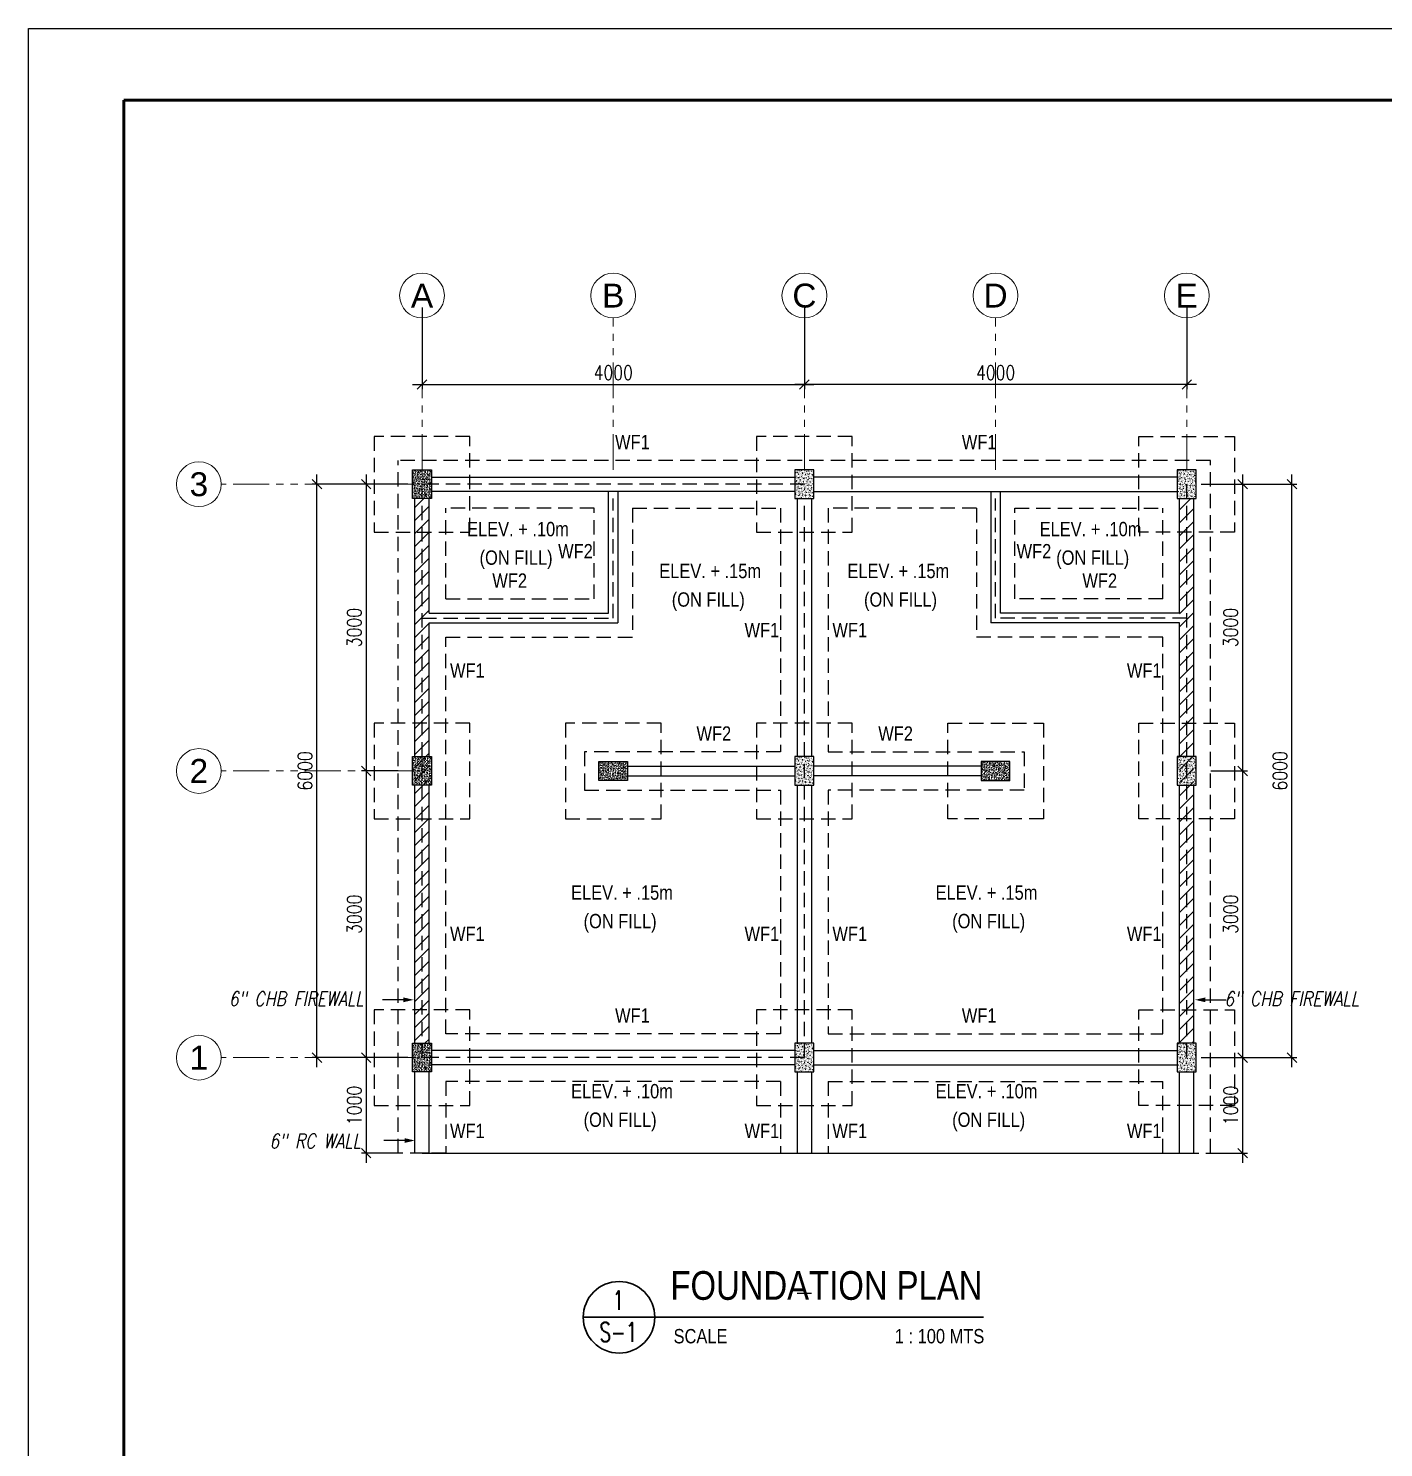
# Model space of a CAD drawing. Header units: millimetres. Extents: x 568137 to 731329, y -326076 to -191870.
# Drawn here: x 689279 to 703457, y -247826 to -232976 of the extents above; entities that cross this region are included whole.
import ezdxf
from ezdxf.enums import TextEntityAlignment as Align

# ---------------------------------------------------------------- set-up
doc = ezdxf.new("R2010")
doc.units = ezdxf.units.MM
doc.header["$LTSCALE"] = 300
doc.header["$MEASUREMENT"] = 0
doc.header["$PDMODE"] = 3
doc.header["$PDSIZE"] = 300
for name, pattern in [('DASHED', [0.75, 0.5, -0.25]), ('HIDDEN', [0.375, 0.25, -0.125]), ('PHANTOM', [2.5, 1.25, -0.25, 0.25, -0.25, 0.25, -0.25])]:
    doc.linetypes.add(name, pattern=pattern)
doc.layers.get('0').update_dxf_attribs({"color": 9})
doc.layers.get('DEFPOINTS').update_dxf_attribs({"color": 8})
for name, color, linetype in [('2TX-AR', 2, 'Continuous'), ('COLUMN', 6, 'Continuous'), ('wall', 140, 'Continuous')]:
    doc.layers.add(name, color=color, linetype=linetype)
for name, color, linetype, lineweight in [('BORDER', 5, 'Continuous', 50), ('dimensions', 8, 'Continuous', 15), ('FLR. PLAN BLK', 8, 'Continuous', 9), ('FOOTINGS', 7, 'HIDDEN', 5), ('grid', 204, 'PHANTOM', 5), ('TB-TXT', 4, 'Continuous', 35), ('text', 142, 'Continuous', 25), ('TITLE', 3, 'Continuous', 30), ('Wall Footing', 135, 'Continuous', 5)]:
    doc.layers.add(name, color=color, linetype=linetype, lineweight=lineweight)
doc.styles.add('ARIAL', font='arial.ttf', dxfattribs={"width": 0.8})
doc.styles.add('AVANTGARDE', font='ARIALN.TTF')
doc.styles.add('DIM', font='romans.shx', dxfattribs={"width": 0.8})
doc.styles.add('mar4', font='ARIALN.TTF')
doc.styles.add('PSM', font='simplex')
doc.styles.get("Standard").update_dxf_attribs({"font": 'romans.shx'})
doc.dimstyles.new('DIM-100', dxfattribs={"dimscale": 100, "dimtxt": 2, "dimasz": 1, "dimexe": 0.5, "dimexo": 1.5, "dimgap": 1, "dimtad": 1, "dimdec": 0, "dimdsep": 46, "dimtxsty": 'PSM', "dimblk1": 'DIMCIR', "dimblk2": 'DIMCIR', "dimsah": 1, "dimcen": 0, "dimdle": 2, "dimclrd": 251, "dimclre": 251, "dimclrt": 2, "dimadec": 0, "dimazin": 0, "dimtfac": 1, "dimtdec": 0, "dimtix": 1, "dimtmove": 2, "dimatfit": 3, "dimldrblk": 'DIMCIR', "dimfxl": 0.5, "dimtvp": 1, "dimtolj": 1, "dimtzin": 0, "dimarcsym": 0})
pattern_1 = [(50, (125511.552, -42248.292), (35.8630091, -3.1376067), [3.75, -41.25]), (355, (125511.552, -42248.292), (-6.9375667, 37.6096067), [3, -33]), (100.4514445, (125514.54, -42248.554), (28.9254423, 34.4719995), [3.1870096, -35.0571056]), (46.1842, (125511.552, -42238.292), (53.3620665, -8.275964), [5.625, -61.875]), (96.635635, (125516, -42238.98), (46.7330973, 48.70593), [4.780517, -52.585688]), (351.184164, (125511.55, -42238.29), (46.7330973, 48.70593), [4.5, -49.5]), (21, (125516.552, -42240.792), (29.8453526, -20.1309445), [3.75, -41.25]), (326, (125516.552, -42240.792), (12.1657666, 36.2575023), [3, -33]), (71.451445, (125519.04, -42242.47), (42.0111188, 16.1265576), [3.1870095, -35.0571056]), (37.5, (125511.552, -42248.292), (0.60799277, 16.6446927), [0, -32.6, 0, -33.5, 0, -33.125]), (7.5, (125511.552, -42248.292), (13.15347687, 19.7205856), [0, -19.1, 0, -31.85, 0, -12.625]), (327.5, (125500.402, -42248.292), (26.6911218, -1.1277436), [0, -12.5, 0, -39, 0, -51.75]), (317.5, (125495.402, -42248.292), (29.1593085, 5.0052491), [0, -16.25, 0, -25.9, 0, -36.75])]
pattern_2 = [(50, (125511.552, -48248.292), (35.8630091, -3.1376067), [3.75, -41.25]), (355, (125511.552, -48248.292), (-6.9375667, 37.6096067), [3, -33]), (100.4514445, (125514.54, -48248.554), (28.9254423, 34.4719995), [3.1870096, -35.0571056]), (46.1842, (125511.552, -48238.292), (53.3620665, -8.275964), [5.625, -61.875]), (96.635635, (125516, -48238.98), (46.7330973, 48.70593), [4.780517, -52.585688]), (351.184164, (125511.55, -48238.29), (46.7330973, 48.70593), [4.5, -49.5]), (21, (125516.552, -48240.792), (29.8453526, -20.1309445), [3.75, -41.25]), (326, (125516.552, -48240.792), (12.1657666, 36.2575023), [3, -33]), (71.451445, (125519.04, -48242.47), (42.0111188, 16.1265576), [3.1870095, -35.0571056]), (37.5, (125511.552, -48248.292), (0.60799277, 16.6446927), [0, -32.6, 0, -33.5, 0, -33.125]), (7.5, (125511.552, -48248.292), (13.15347687, 19.7205856), [0, -19.1, 0, -31.85, 0, -12.625]), (327.5, (125500.402, -48248.292), (26.6911218, -1.1277436), [0, -12.5, 0, -39, 0, -51.75]), (317.5, (125495.402, -48248.292), (29.1593085, 5.0052491), [0, -16.25, 0, -25.9, 0, -36.75])]
pattern_3 = [(50, (125511.552, -45248.292), (35.8630091, -3.1376067), [3.75, -41.25]), (355, (125511.552, -45248.292), (-6.9375667, 37.6096067), [3, -33]), (100.4514445, (125514.54, -45248.554), (28.9254423, 34.4719995), [3.1870096, -35.0571056]), (46.1842, (125511.552, -45238.292), (53.3620665, -8.275964), [5.625, -61.875]), (96.635635, (125516, -45238.98), (46.7330973, 48.70593), [4.780517, -52.585688]), (351.184164, (125511.55, -45238.29), (46.7330973, 48.70593), [4.5, -49.5]), (21, (125516.552, -45240.792), (29.8453526, -20.1309445), [3.75, -41.25]), (326, (125516.552, -45240.792), (12.1657666, 36.2575023), [3, -33]), (71.451445, (125519.04, -45242.47), (42.0111188, 16.1265576), [3.1870095, -35.0571056]), (37.5, (125511.552, -45248.292), (0.60799277, 16.6446927), [0, -32.6, 0, -33.5, 0, -33.125]), (7.5, (125511.552, -45248.292), (13.15347687, 19.7205856), [0, -19.1, 0, -31.85, 0, -12.625]), (327.5, (125500.402, -45248.292), (26.6911218, -1.1277436), [0, -12.5, 0, -39, 0, -51.75]), (317.5, (125495.402, -45248.292), (29.1593085, 5.0052491), [0, -16.25, 0, -25.9, 0, -36.75])]
pattern_4 = [(140, (499900.607, -808631.322), (3.1376067, 35.8630091), [3.75, -41.25]), (85, (499900.607, -808631.32), (-37.6096067, -6.9375667), [3, -33]), (190.4514445, (499900.868, -808628.333), (-34.4719995, 28.9254423), [3.1870096, -35.0571056]), (136.1842, (499890.607, -808631.32), (8.275964, 53.3620665), [5.625, -61.875]), (186.635635, (499891.296, -808626.875), (-48.70593, 46.7330973), [4.780517, -52.585688]), (81.184164, (499890.607, -808631.32), (-48.70593, 46.733097), [4.5, -49.5]), (111, (499893.107, -808626.322), (20.1309445, 29.8453526), [3.75, -41.25]), (56, (499893.107, -808626.32), (-36.2575023, 12.1657666), [3, -33]), (161.451445, (499894.784, -808623.835), (-16.1265576, 42.0111188), [3.1870095, -35.0571056]), (127.5, (499900.607, -808631.322), (-16.6446927, 0.60799277), [0, -32.6, 0, -33.5, 0, -33.125]), (97.5, (499900.607, -808631.322), (-19.7205856, 13.15347687), [0, -19.1, 0, -31.85, 0, -12.625]), (57.5, (499900.607, -808642.472), (1.1277436, 26.6911218), [0, -12.5, 0, -39, 0, -51.75]), (47.5, (499900.607, -808647.472), (-5.0052491, 29.1593085), [0, -16.25, 0, -25.9, 0, -36.75])]
pattern_5 = [(45, (87511.3, -42187.54), (-67.990969, 67.990969), [])]

# ---------------------------------------------------------------- blocks, each defined once
blk = doc.blocks.new('_Oblique')
at = {"color": 0, "linetype": 'ByBlock', "lineweight": -2}
blk.add_line((-0.5, -0.5), (0.5, 0.5), dxfattribs=at)
blk = doc.blocks.new('*D681')
at = {"layer": 'DEFPOINTS', "color": 0, "ltscale": 0.5, "transparency": 16777216}
for p in [(692298, -237745), (693398, -237745), (693398, -243745)]:
    blk.add_point(p, dxfattribs=at)
at = {"layer": 'FLR. PLAN BLK', "color": 8, "lineweight": -2, "ltscale": 0.5, "transparency": 16777216}
for p, q in [((693248, -237745), (692248, -237745)), ((692298, -243845), (692298, -237645)), ((693248, -243745), (692248, -243745))]:
    blk.add_line(p, q, dxfattribs=at)
at = {"layer": 'FLR. PLAN BLK', "color": 8, "lineweight": -2, "ltscale": 0.5, "transparency": 16777216, "xscale": 100, "yscale": 100, "zscale": 100}
for p, rotation in [((692298, -237745), 90), ((692298, -243745), 270)]:
    blk.add_blockref('_Oblique', p, dxfattribs=dict(at, rotation=rotation))
at = {"layer": 'FLR. PLAN BLK', "color": 8, "ltscale": 0.5, "transparency": 16777216, "insert": (692173, -240745), "char_height": 150, "attachment_point": 5, "rotation": 90, "style": 'DIM'}
blk.add_mtext('\\A1;6000', dxfattribs=at)
blk = doc.blocks.new('DIMCIR')
for p, q in [((0, 1.5), (0, -1.5)), ((-1.5, 0), (1.5, 0))]:
    blk.add_line(p, q)
at = {"color": 2}
blk.add_circle((0, 0), 0.75, dxfattribs=at)
blk = doc.blocks.new('*D682')
at = {"layer": 'DEFPOINTS', "color": 0, "ltscale": 0.5, "transparency": 16777216}
for p in [(693398, -237745), (692813, -240745), (693298, -240745)]:
    blk.add_point(p, dxfattribs=at)
at = {"layer": 'FLR. PLAN BLK', "color": 8, "lineweight": -2, "ltscale": 0.5, "transparency": 16777216}
for p, q in [((693248, -237745), (692763, -237745)), ((692813, -237645), (692813, -240845)), ((693148, -240745), (692763, -240745))]:
    blk.add_line(p, q, dxfattribs=at)
at = {"layer": 'FLR. PLAN BLK', "color": 8, "lineweight": -2, "ltscale": 0.5, "transparency": 16777216, "xscale": 100, "yscale": 100, "zscale": 100}
for p, rotation in [((692813, -237745), 90), ((692813, -240745), 270)]:
    blk.add_blockref('_Oblique', p, dxfattribs=dict(at, rotation=rotation))
at = {"layer": 'FLR. PLAN BLK', "color": 8, "ltscale": 0.5, "transparency": 16777216, "insert": (692688, -239245), "char_height": 150, "attachment_point": 5, "rotation": 90, "style": 'DIM'}
blk.add_mtext('\\A1;3000', dxfattribs=at)
blk = doc.blocks.new('*D683')
at = {"layer": 'DEFPOINTS', "color": 0, "ltscale": 0.5, "transparency": 16777216}
for p in [(693298, -240745), (692813, -243745), (693398, -243745)]:
    blk.add_point(p, dxfattribs=at)
at = {"layer": 'FLR. PLAN BLK', "color": 8, "lineweight": -2, "ltscale": 0.5, "transparency": 16777216}
for p, q in [((692813, -240645), (692813, -243845)), ((693148, -240745), (692763, -240745)), ((693248, -243745), (692763, -243745))]:
    blk.add_line(p, q, dxfattribs=at)
at = {"layer": 'FLR. PLAN BLK', "color": 8, "lineweight": -2, "ltscale": 0.5, "transparency": 16777216, "xscale": 100, "yscale": 100, "zscale": 100}
for p, rotation in [((692813, -240745), 90), ((692813, -243745), 270)]:
    blk.add_blockref('_Oblique', p, dxfattribs=dict(at, rotation=rotation))
at = {"layer": 'FLR. PLAN BLK', "color": 8, "ltscale": 0.5, "transparency": 16777216, "insert": (692688, -242245), "char_height": 150, "attachment_point": 5, "rotation": 90, "style": 'DIM'}
blk.add_mtext('\\A1;3000', dxfattribs=at)
blk = doc.blocks.new('*D679')
at = {"layer": 'DEFPOINTS', "color": 0, "ltscale": 0.5, "transparency": 16777216}
for p in [(693398, -235745), (697398, -235745), (697398, -236702)]:
    blk.add_point(p, dxfattribs=at)
at = {"layer": 'FLR. PLAN BLK', "color": 8, "lineweight": -2, "ltscale": 0.5, "transparency": 16777216}
for p, q in [((693398, -235895), (693398, -236752)), ((697398, -235895), (697398, -236752)), ((693298, -236702), (697498, -236702))]:
    blk.add_line(p, q, dxfattribs=at)
at = {"layer": 'FLR. PLAN BLK', "color": 8, "lineweight": -2, "ltscale": 0.5, "transparency": 16777216, "xscale": 100, "yscale": 100, "zscale": 100, "rotation": 180}
blk.add_blockref('_Oblique', (693398, -236702), dxfattribs=at)
at = {"layer": 'FLR. PLAN BLK', "color": 8, "lineweight": -2, "ltscale": 0.5, "transparency": 16777216, "xscale": 100, "yscale": 100, "zscale": 100}
blk.add_blockref('_Oblique', (697398, -236702), dxfattribs=at)
at = {"layer": 'FLR. PLAN BLK', "color": 8, "ltscale": 0.5, "transparency": 16777216, "insert": (695398, -236577), "char_height": 150, "attachment_point": 5, "style": 'DIM'}
blk.add_mtext('\\A1;4000', dxfattribs=at)
blk = doc.blocks.new('*D680')
at = {"layer": 'DEFPOINTS', "color": 0, "ltscale": 0.5, "transparency": 16777216}
for p in [(697398, -235745), (701398, -235745), (697398, -236702)]:
    blk.add_point(p, dxfattribs=at)
at = {"layer": 'FLR. PLAN BLK', "color": 8, "lineweight": -2, "ltscale": 0.5, "transparency": 16777216}
for p, q in [((697398, -235895), (697398, -236752)), ((701398, -235895), (701398, -236752)), ((701498, -236702), (697298, -236702))]:
    blk.add_line(p, q, dxfattribs=at)
at = {"layer": 'FLR. PLAN BLK', "color": 8, "lineweight": -2, "ltscale": 0.5, "transparency": 16777216, "xscale": 100, "yscale": 100, "zscale": 100, "rotation": 180}
blk.add_blockref('_Oblique', (697398, -236702), dxfattribs=at)
at = {"layer": 'FLR. PLAN BLK', "color": 8, "lineweight": -2, "ltscale": 0.5, "transparency": 16777216, "xscale": 100, "yscale": 100, "zscale": 100}
blk.add_blockref('_Oblique', (701398, -236702), dxfattribs=at)
at = {"layer": 'FLR. PLAN BLK', "color": 8, "ltscale": 0.5, "transparency": 16777216, "insert": (699398, -236577), "char_height": 150, "attachment_point": 5, "style": 'DIM'}
blk.add_mtext('\\A1;4000', dxfattribs=at)
blk = doc.blocks.new('*D678')
at = {"layer": 'DEFPOINTS', "color": 0, "ltscale": 0.5, "transparency": 16777216}
for p in [(693298, -243745), (692813, -244745), (693323, -244745)]:
    blk.add_point(p, dxfattribs=at)
at = {"layer": 'FLR. PLAN BLK', "color": 8, "lineweight": -2, "ltscale": 0.5, "transparency": 16777216}
for p, q in [((692813, -243645), (692813, -244845)), ((693148, -243745), (692763, -243745)), ((693173, -244745), (692763, -244745))]:
    blk.add_line(p, q, dxfattribs=at)
at = {"layer": 'FLR. PLAN BLK', "color": 8, "lineweight": -2, "ltscale": 0.5, "transparency": 16777216, "xscale": 100, "yscale": 100, "zscale": 100}
for p, rotation in [((692813, -243745), 90), ((692813, -244745), 270)]:
    blk.add_blockref('_Oblique', p, dxfattribs=dict(at, rotation=rotation))
at = {"layer": 'FLR. PLAN BLK', "color": 8, "ltscale": 0.5, "transparency": 16777216, "insert": (692688, -244245), "char_height": 150, "attachment_point": 5, "rotation": 90, "style": 'DIM'}
blk.add_mtext('\\A1;1000', dxfattribs=at)
blk = doc.blocks.new('*D685')
at = {"layer": 'DEFPOINTS', "color": 0, "ltscale": 0.5, "transparency": 16777216}
for p in [(701398, -237745), (702498, -237745), (701398, -243745)]:
    blk.add_point(p, dxfattribs=at)
at = {"layer": 'FLR. PLAN BLK', "color": 8, "lineweight": -2, "ltscale": 0.5, "transparency": 16777216}
for p, q in [((701548, -237745), (702548, -237745)), ((702498, -243845), (702498, -237645)), ((701548, -243745), (702548, -243745))]:
    blk.add_line(p, q, dxfattribs=at)
at = {"layer": 'FLR. PLAN BLK', "color": 8, "lineweight": -2, "ltscale": 0.5, "transparency": 16777216, "xscale": 100, "yscale": 100, "zscale": 100}
for p, rotation in [((702498, -237745), 90), ((702498, -243745), 270)]:
    blk.add_blockref('_Oblique', p, dxfattribs=dict(at, rotation=rotation))
at = {"layer": 'FLR. PLAN BLK', "color": 8, "ltscale": 0.5, "transparency": 16777216, "insert": (702373, -240745), "char_height": 150, "attachment_point": 5, "rotation": 90, "style": 'DIM'}
blk.add_mtext('\\A1;6000', dxfattribs=at)
blk = doc.blocks.new('*D686')
at = {"layer": 'DEFPOINTS', "color": 0, "ltscale": 0.5, "transparency": 16777216}
for p in [(701398, -237745), (701498, -240745), (701982, -240745)]:
    blk.add_point(p, dxfattribs=at)
at = {"layer": 'FLR. PLAN BLK', "color": 8, "lineweight": -2, "ltscale": 0.5, "transparency": 16777216}
for p, q in [((701548, -237745), (702032, -237745)), ((701982, -237645), (701982, -240845)), ((701648, -240745), (702032, -240745))]:
    blk.add_line(p, q, dxfattribs=at)
at = {"layer": 'FLR. PLAN BLK', "color": 8, "lineweight": -2, "ltscale": 0.5, "transparency": 16777216, "xscale": 100, "yscale": 100, "zscale": 100}
for p, rotation in [((701982, -237745), 90), ((701982, -240745), 270)]:
    blk.add_blockref('_Oblique', p, dxfattribs=dict(at, rotation=rotation))
at = {"layer": 'FLR. PLAN BLK', "color": 8, "ltscale": 0.5, "transparency": 16777216, "insert": (701857, -239245), "char_height": 150, "attachment_point": 5, "rotation": 90, "style": 'DIM'}
blk.add_mtext('\\A1;3000', dxfattribs=at)
blk = doc.blocks.new('*D687')
at = {"layer": 'DEFPOINTS', "color": 0, "ltscale": 0.5, "transparency": 16777216}
for p in [(701498, -240745), (701398, -243745), (701982, -243745)]:
    blk.add_point(p, dxfattribs=at)
at = {"layer": 'FLR. PLAN BLK', "color": 8, "lineweight": -2, "ltscale": 0.5, "transparency": 16777216}
for p, q in [((701982, -240645), (701982, -243845)), ((701648, -240745), (702032, -240745)), ((701548, -243745), (702032, -243745))]:
    blk.add_line(p, q, dxfattribs=at)
at = {"layer": 'FLR. PLAN BLK', "color": 8, "lineweight": -2, "ltscale": 0.5, "transparency": 16777216, "xscale": 100, "yscale": 100, "zscale": 100}
for p, rotation in [((701982, -240745), 90), ((701982, -243745), 270)]:
    blk.add_blockref('_Oblique', p, dxfattribs=dict(at, rotation=rotation))
at = {"layer": 'FLR. PLAN BLK', "color": 8, "ltscale": 0.5, "transparency": 16777216, "insert": (701857, -242245), "char_height": 150, "attachment_point": 5, "rotation": 90, "style": 'DIM'}
blk.add_mtext('\\A1;3000', dxfattribs=at)
blk = doc.blocks.new('*D684')
at = {"layer": 'DEFPOINTS', "color": 0, "ltscale": 0.5, "transparency": 16777216}
for p in [(701498, -243745), (701473, -244745), (701982, -244745)]:
    blk.add_point(p, dxfattribs=at)
at = {"layer": 'FLR. PLAN BLK', "color": 8, "lineweight": -2, "ltscale": 0.5, "transparency": 16777216}
for p, q in [((701982, -243645), (701982, -244845)), ((701648, -243745), (702032, -243745)), ((701623, -244745), (702032, -244745))]:
    blk.add_line(p, q, dxfattribs=at)
at = {"layer": 'FLR. PLAN BLK', "color": 8, "lineweight": -2, "ltscale": 0.5, "transparency": 16777216, "xscale": 100, "yscale": 100, "zscale": 100}
for p, rotation in [((701982, -243745), 90), ((701982, -244745), 270)]:
    blk.add_blockref('_Oblique', p, dxfattribs=dict(at, rotation=rotation))
at = {"layer": 'FLR. PLAN BLK', "color": 8, "ltscale": 0.5, "transparency": 16777216, "insert": (701857, -244245), "char_height": 150, "attachment_point": 5, "rotation": 90, "style": 'DIM'}
blk.add_mtext('\\A1;1000', dxfattribs=at)

msp = doc.modelspace()

# ---------------------------------------------------------------- hatches: boundary and pattern name
at = {"layer": 'dimensions', "linetype": 'Continuous'}
h = msp.add_hatch(dxfattribs=at)
h.set_pattern_fill('AR-CONC', color=256, scale=5, style=0)
h.set_pattern_definition(pattern_1)
h.paths.add_polyline_path([(693297.6, -237895.3), (693497.6, -237895.3), (693497.6, -237595.3), (693297.6, -237595.3)])
h = msp.add_hatch(dxfattribs=at)
h.set_pattern_fill('AR-CONC', color=256, scale=5, angle=180, style=0)
h.set_pattern_definition([(230, (1269283.636, -433242.267), (-35.8630091, 3.1376067), [3.75, -41.25]), (175, (1269283.636, -433242.267), (6.9375667, -37.6096067), [3, -33]), (280.4514445, (1269280.647, -433242.006), (-28.9254423, -34.4719995), [3.1870096, -35.0571056]), (226.1842, (1269283.636, -433252.267), (-53.3620665, 8.275964), [5.625, -61.875]), (276.635635, (1269279.19, -433251.58), (-46.7330973, -48.70593), [4.780517, -52.585688]), (171.184164, (1269283.636, -433252.27), (-46.733097, -48.70593), [4.5, -49.5]), (201, (1269278.636, -433249.767), (-29.8453526, 20.1309445), [3.75, -41.25]), (146, (1269278.636, -433249.767), (-12.1657666, -36.2575023), [3, -33]), (251.451445, (1269276.15, -433248.09), (-42.0111188, -16.1265576), [3.1870095, -35.0571056]), (217.5, (1269283.636, -433242.267), (-0.60799277, -16.6446927), [0, -32.6, 0, -33.5, 0, -33.125]), (187.5, (1269283.636, -433242.267), (-13.15347687, -19.7205856), [0, -19.1, 0, -31.85, 0, -12.625]), (147.5, (1269294.786, -433242.267), (-26.6911218, 1.1277436), [0, -12.5, 0, -39, 0, -51.75]), (137.5, (1269299.786, -433242.267), (-29.1593085, -5.0052491), [0, -16.25, 0, -25.9, 0, -36.75])])
h.paths.add_polyline_path([(697297.6, -237595.3), (697497.6, -237595.3), (697497.6, -237895.3), (697297.6, -237895.3)])
h = msp.add_hatch(dxfattribs=at)
h.set_pattern_fill('AR-CONC', color=256, scale=5, style=0)
h.set_pattern_definition(pattern_1)
h.paths.add_polyline_path([(701497.6, -237895.3), (701297.6, -237895.3), (701297.6, -237595.3), (701497.6, -237595.3)])
at = {"layer": 'dimensions'}
h = msp.add_hatch(dxfattribs=at)
h.set_pattern_fill('ANSI31', color=256, scale=769.23, style=0)
h.set_pattern_definition(pattern_5)
h.paths.add_polyline_path([(693472.6, -237895.3), (693322.6, -237895.3), (693322.6, -243595.3), (693472.6, -243595.3)])
h = msp.add_hatch(dxfattribs=at)
h.set_pattern_fill('ANSI31', color=256, scale=769.23, style=0)
h.set_pattern_definition(pattern_5)
h.paths.add_polyline_path([(701322.6, -237895.3), (701472.6, -237895.3), (701472.6, -243595.3), (701322.6, -243595.3)])
at = {"layer": 'dimensions', "linetype": 'Continuous'}
h = msp.add_hatch(dxfattribs=at)
h.set_pattern_fill('AR-CONC', color=256, scale=5, style=0)
h.set_pattern_definition(pattern_3)
h.paths.add_polyline_path([(693297.6, -240895.3), (693497.6, -240895.3), (693497.6, -240595.3), (693297.6, -240595.3)])
h = msp.add_hatch(dxfattribs=at)
h.set_pattern_fill('AR-CONC', color=256, scale=5, angle=90, style=0)
h.set_pattern_definition(pattern_4)
h.paths.add_polyline_path([(695547.6, -240845.3), (695547.6, -240645.3), (695247.6, -240645.3), (695247.6, -240845.3)])
h = msp.add_hatch(dxfattribs=at)
h.set_pattern_fill('AR-CONC', color=256, scale=5, angle=180, style=0)
h.set_pattern_definition([(230, (1269283.636, -436242.267), (-35.8630091, 3.1376067), [3.75, -41.25]), (175, (1269283.636, -436242.267), (6.9375667, -37.6096067), [3, -33]), (280.4514445, (1269280.647, -436242.006), (-28.9254423, -34.4719995), [3.1870096, -35.0571056]), (226.1842, (1269283.636, -436252.267), (-53.3620665, 8.275964), [5.625, -61.875]), (276.635635, (1269279.19, -436251.58), (-46.7330973, -48.70593), [4.780517, -52.585688]), (171.184164, (1269283.636, -436252.27), (-46.733097, -48.70593), [4.5, -49.5]), (201, (1269278.636, -436249.767), (-29.8453526, 20.1309445), [3.75, -41.25]), (146, (1269278.636, -436249.767), (-12.1657666, -36.2575023), [3, -33]), (251.451445, (1269276.15, -436248.09), (-42.0111188, -16.1265576), [3.1870095, -35.0571056]), (217.5, (1269283.636, -436242.267), (-0.60799277, -16.6446927), [0, -32.6, 0, -33.5, 0, -33.125]), (187.5, (1269283.636, -436242.267), (-13.15347687, -19.7205856), [0, -19.1, 0, -31.85, 0, -12.625]), (147.5, (1269294.786, -436242.267), (-26.6911218, 1.1277436), [0, -12.5, 0, -39, 0, -51.75]), (137.5, (1269299.786, -436242.267), (-29.1593085, -5.0052491), [0, -16.25, 0, -25.9, 0, -36.75])])
h.paths.add_polyline_path([(697297.6, -240595.3), (697497.6, -240595.3), (697497.6, -240895.3), (697297.6, -240895.3)])
h = msp.add_hatch(dxfattribs=at)
h.set_pattern_fill('AR-CONC', color=256, scale=5, angle=90, style=0)
h.set_pattern_definition(pattern_4)
h.paths.add_polyline_path([(699247.6, -240845.3), (699247.6, -240645.3), (699547.6, -240645.3), (699547.6, -240845.3)])
h = msp.add_hatch(dxfattribs=at)
h.set_pattern_fill('AR-CONC', color=256, scale=5, style=0)
h.set_pattern_definition(pattern_3)
h.paths.add_polyline_path([(701497.6, -240895.3), (701297.6, -240895.3), (701297.6, -240595.3), (701497.6, -240595.3)])
h = msp.add_hatch(dxfattribs=at)
h.set_pattern_fill('AR-CONC', color=256, scale=5, style=0)
h.set_pattern_definition(pattern_2)
h.paths.add_polyline_path([(693297.6, -243895.3), (693497.6, -243895.3), (693497.6, -243595.3), (693297.6, -243595.3)])
h = msp.add_hatch(dxfattribs=at)
h.set_pattern_fill('AR-CONC', color=256, scale=5, angle=180, style=0)
h.set_pattern_definition([(230, (1269283.636, -439242.267), (-35.8630091, 3.1376067), [3.75, -41.25]), (175, (1269283.636, -439242.267), (6.9375667, -37.6096067), [3, -33]), (280.4514445, (1269280.647, -439242.006), (-28.9254423, -34.4719995), [3.1870096, -35.0571056]), (226.1842, (1269283.636, -439252.267), (-53.3620665, 8.275964), [5.625, -61.875]), (276.635635, (1269279.19, -439251.58), (-46.7330973, -48.70593), [4.780517, -52.585688]), (171.184164, (1269283.636, -439252.27), (-46.733097, -48.70593), [4.5, -49.5]), (201, (1269278.636, -439249.767), (-29.8453526, 20.1309445), [3.75, -41.25]), (146, (1269278.636, -439249.767), (-12.1657666, -36.2575023), [3, -33]), (251.451445, (1269276.15, -439248.09), (-42.0111188, -16.1265576), [3.1870095, -35.0571056]), (217.5, (1269283.636, -439242.267), (-0.60799277, -16.6446927), [0, -32.6, 0, -33.5, 0, -33.125]), (187.5, (1269283.636, -439242.267), (-13.15347687, -19.7205856), [0, -19.1, 0, -31.85, 0, -12.625]), (147.5, (1269294.786, -439242.267), (-26.6911218, 1.1277436), [0, -12.5, 0, -39, 0, -51.75]), (137.5, (1269299.786, -439242.267), (-29.1593085, -5.0052491), [0, -16.25, 0, -25.9, 0, -36.75])])
h.paths.add_polyline_path([(697297.6, -243595.3), (697497.6, -243595.3), (697497.6, -243895.3), (697297.6, -243895.3)])
h = msp.add_hatch(dxfattribs=at)
h.set_pattern_fill('AR-CONC', color=256, scale=5, style=0)
h.set_pattern_definition(pattern_2)
h.paths.add_polyline_path([(701497.6, -243895.3), (701297.6, -243895.3), (701297.6, -243595.3), (701497.6, -243595.3)])

# ---------------------------------------------------------------- linework, layer by layer
at = {"layer": 'BORDER'}
msp.add_lwpolyline([(690279.4, -233725.5), (730579.4, -233725.5), (730579.4, -261925.5), (690279.4, -261925.5)], close=True, dxfattribs=at)
at = {"layer": 'COLUMN', "linetype": 'Continuous'}
for points in [[(693497.6, -237895.3), (693297.6, -237895.3), (693297.6, -237595.3), (693497.6, -237595.3)], [(697497.6, -237595.3), (697297.6, -237595.3), (697297.6, -237895.3), (697497.6, -237895.3)], [(701297.6, -237895.3), (701497.6, -237895.3), (701497.6, -237595.3), (701297.6, -237595.3)], [(693497.6, -240895.3), (693297.6, -240895.3), (693297.6, -240595.3), (693497.6, -240595.3)], [(695547.6, -240645.3), (695547.6, -240845.3), (695247.6, -240845.3), (695247.6, -240645.3)], [(697497.6, -240595.3), (697297.6, -240595.3), (697297.6, -240895.3), (697497.6, -240895.3)], [(699247.6, -240645.3), (699247.6, -240845.3), (699547.6, -240845.3), (699547.6, -240645.3)], [(701297.6, -240895.3), (701497.6, -240895.3), (701497.6, -240595.3), (701297.6, -240595.3)], [(693497.6, -243895.3), (693297.6, -243895.3), (693297.6, -243595.3), (693497.6, -243595.3)], [(697497.6, -243595.3), (697297.6, -243595.3), (697297.6, -243895.3), (697497.6, -243895.3)], [(701297.6, -243895.3), (701497.6, -243895.3), (701497.6, -243595.3), (701297.6, -243595.3)]]:
    msp.add_lwpolyline(points, close=True, dxfattribs=at)
at = {"layer": 'DEFPOINTS', "linetype": 'DASHED'}
for p, q in [((693397.6, -243745.3), (693397.6, -237745.3)), ((697397.6, -237745.3), (693397.6, -237745.3)), ((701397.6, -243745.3), (701397.6, -237745.3)), ((695397.6, -239145.3), (695397.6, -237895.3)), ((697397.6, -243745.3), (697397.6, -237895.3)), ((699397.6, -239145.3), (699397.6, -237895.3)), ((693397.6, -239145.3), (695397.6, -239145.3)), ((701397.6, -239145.3), (699397.6, -239145.3)), ((697397.6, -243745.3), (693397.6, -243745.3))]:
    msp.add_line(p, q, dxfattribs=at)
at = {"layer": 'DEFPOINTS'}
msp.add_lwpolyline([(689279.4, -232975.5), (731329.4, -232975.5), (731329.4, -262675.5), (689279.4, -262675.5)], close=True, dxfattribs=at)
at = {"layer": 'FOOTINGS', "linetype": 'DASHED', "lineweight": -3}
for points in [[(692897.6, -238245.3), (693897.6, -238245.3), (693897.6, -237245.3), (692897.6, -237245.3)], [(696897.6, -238245.3), (697897.6, -238245.3), (697897.6, -237245.3), (696897.6, -237245.3)], [(701897.6, -238245.3), (700897.6, -238245.3), (700897.6, -237245.3), (701897.6, -237245.3)], [(692897.6, -241245.3), (693897.6, -241245.3), (693897.6, -240245.3), (692897.6, -240245.3)], [(694897.6, -241245.3), (695897.6, -241245.3), (695897.6, -240245.3), (694897.6, -240245.3)], [(696897.6, -241245.3), (697897.6, -241245.3), (697897.6, -240245.3), (696897.6, -240245.3)], [(699897.6, -241245.3), (698897.6, -241245.3), (698897.6, -240245.3), (699897.6, -240245.3)], [(701897.6, -241245.3), (700897.6, -241245.3), (700897.6, -240245.3), (701897.6, -240245.3)], [(692897.6, -244245.3), (693897.6, -244245.3), (693897.6, -243245.3), (692897.6, -243245.3)], [(696897.6, -244245.3), (697897.6, -244245.3), (697897.6, -243245.3), (696897.6, -243245.3)], [(701897.6, -244245.3), (700897.6, -244245.3), (700897.6, -243245.3), (701897.6, -243245.3)]]:
    msp.add_lwpolyline(points, close=True, dxfattribs=at)
at = {"layer": 'grid'}
for p, q in [((693397.6, -237595.3), (693397.6, -236005.7)), ((695397.6, -237595.3), (695397.6, -236005.7)), ((697397.6, -237595.3), (697397.6, -236005.7)), ((699397.6, -237595.3), (699397.6, -236005.7)), ((701397.6, -237595.3), (701397.6, -236005.7)), ((693297.6, -237745.3), (691297.5, -237745.3)), ((693297.6, -240745.3), (691297.5, -240745.3)), ((693297.6, -243745.3), (691297.5, -243745.3))]:
    msp.add_line(p, q, dxfattribs=at)
at = {"layer": 'grid', "color": 8, "linetype": 'Continuous'}
for centre in [(693397.6, -235771.4), (695397.6, -235771.4), (697397.6, -235771.4), (699397.6, -235771.4), (701397.6, -235771.4), (691063.1, -237745.3), (691063.1, -240745.3), (691063.1, -243745.3)]:
    msp.add_circle(centre, 234.4, dxfattribs=at)
at = {"layer": 'text', "color": 0}
for p, q in [((693203.3, -243140.1), (692985.3, -243140.1)), ((701591.9, -243140.1), (701809.9, -243140.1)), ((693215.5, -244612.2), (692997.5, -244612.2))]:
    msp.add_line(p, q, dxfattribs=at)
for points in [[(693203.3, -243115.3), (693310.3, -243140.1), (693203.3, -243164.8)], [(701591.9, -243115.3), (701484.8, -243140.1), (701591.9, -243164.8)], [(693215.5, -244587.5), (693322.6, -244612.2), (693215.5, -244637)]]:
    msp.add_solid(points, dxfattribs=at)
at = {"layer": 'TITLE'}
msp.add_line((695083.6, -246462), (699272, -246462), dxfattribs=at)
msp.add_circle((695458.3, -246462), 374.6, dxfattribs=at)
at = {"layer": 'wall', "linetype": 'Continuous'}
for p, q in [((693497.6, -237670.3), (697297.6, -237670.3)), ((701297.6, -237670.3), (697497.6, -237670.3)), ((693322.6, -240595.3), (693322.6, -237895.3)), ((693472.6, -239095.3), (693472.6, -237895.3)), ((697297.6, -237820.3), (693497.6, -237820.3)), ((695347.6, -239095.3), (695347.6, -237820.3)), ((695447.6, -237820.3), (695447.6, -238225.3)), ((695447.6, -237821.2), (695447.6, -239195.3)), ((697497.6, -237820.3), (701297.6, -237820.3)), ((699347.6, -237820.3), (699347.6, -238225.3)), ((699347.6, -237821.2), (699347.6, -239195.3)), ((699447.6, -239095.3), (699447.6, -237820.3)), ((701322.6, -239095.3), (701322.6, -237895.3)), ((701472.6, -240595.3), (701472.6, -237895.3)), ((693472.6, -239095.3), (695347.6, -239095.3)), ((693472.6, -240595.3), (693472.6, -239195.3)), ((693472.6, -239195.3), (695447.6, -239195.3)), ((701322.6, -239195.3), (699347.6, -239195.3)), ((701322.6, -239095.3), (699447.6, -239095.3)), ((701322.6, -240595.3), (701322.6, -239195.3)), ((695547.6, -240695.3), (697297.6, -240695.3)), ((699247.6, -240695.3), (697497.6, -240695.3)), ((695547.6, -240795.3), (697297.6, -240795.3)), ((699247.6, -240795.3), (697497.6, -240795.3)), ((693322.6, -243595.3), (693322.6, -240895.3)), ((693472.6, -243595.3), (693472.6, -240895.3)), ((701322.6, -243595.3), (701322.6, -240895.3)), ((701472.6, -243595.3), (701472.6, -240895.3)), ((697297.6, -243670.3), (693497.6, -243670.3)), ((697497.6, -243670.3), (701297.6, -243670.3)), ((697297.6, -243820.3), (693497.6, -243820.3)), ((697497.6, -243820.3), (701297.6, -243820.3)), ((693322.6, -244745.3), (693322.6, -243895.3)), ((693472.6, -244745.3), (693472.6, -243895.3)), ((697322.6, -243895.3), (697322.6, -244745.3)), ((697472.6, -243895.3), (697472.6, -244745.3)), ((701322.6, -244745.3), (701322.6, -243895.3)), ((701472.6, -244745.3), (701472.6, -243895.3)), ((693472.6, -244745.3), (693322.6, -244745.3)), ((693397.6, -244745.3), (701322.6, -244745.3)), ((701322.6, -244745.3), (701472.6, -244745.3)), ((697472.6, -246211.8), (697322.6, -246211.8))]:
    msp.add_line(p, q, dxfattribs=at)
for points in [[(697322.6, -237895.3), (697322.6, -240595.3)], [(697472.6, -237895.3), (697472.6, -240595.3)], [(697472.6, -237895.3), (697472.6, -240595.3)], [(697322.6, -240895.3), (697322.6, -243595.3)], [(697472.6, -240895.3), (697472.6, -243595.3)], [(697472.6, -240895.3), (697472.6, -243595.3)]]:
    msp.add_lwpolyline(points, dxfattribs=at)
at = {"layer": 'Wall Footing', "linetype": 'DASHED', "lineweight": -3}
for p, q in [((693147.6, -244745.3), (693147.6, -237495.3)), ((701647.6, -237495.3), (693147.6, -237495.3)), ((701647.6, -244745.3), (701647.6, -237495.3)), ((695197.6, -237995.3), (693647.6, -237995.3)), ((693647.6, -238945.3), (693647.6, -237995.3)), ((695197.6, -238945.3), (695197.6, -237995.3)), ((695597.6, -237995.3), (695597.6, -239345.3)), ((699197.6, -237995.3), (699197.6, -239345.3)), ((699597.6, -238945.3), (699597.6, -237995.3)), ((699597.6, -237995.3), (701147.6, -237995.3)), ((701147.6, -238945.3), (701147.6, -237995.3)), ((693647.6, -238945.3), (695197.6, -238945.3)), ((701147.6, -238945.3), (699597.6, -238945.3)), ((693647.6, -239345.3), (695597.6, -239345.3)), ((693647.6, -243495.3), (693647.6, -239345.3)), ((701147.6, -239345.3), (699197.6, -239345.3)), ((701147.6, -243495.3), (701147.6, -239345.3)), ((697147.6, -240945.3), (697147.6, -243495.3)), ((697647.6, -240945.3), (697647.6, -243495.3)), ((697147.6, -243495.3), (693647.6, -243495.3)), ((697647.6, -243495.3), (701147.6, -243495.3)), ((697147.6, -243995.3), (693647.6, -243995.3)), ((693647.6, -243995.3), (693647.6, -244745.3)), ((697147.6, -243995.3), (697147.6, -244745.3)), ((697647.6, -243995.3), (701147.6, -243995.3)), ((697647.6, -243995.3), (697647.6, -244745.3)), ((701147.6, -244745.3), (701147.6, -243995.3))]:
    msp.add_line(p, q, dxfattribs=at)
at = {"layer": 'Wall Footing', "color": 8, "linetype": 'DASHED', "lineweight": -3}
for p, q in [((695097.6, -240845.3), (695097.6, -240945.3)), ((693647.6, -244745.3), (693147.6, -244745.3)), ((701147.6, -244745.3), (701647.6, -244745.3))]:
    msp.add_line(p, q, dxfattribs=at)
at = {"layer": 'Wall Footing', "linetype": 'DASHED', "lineweight": -3}
for points in [[(695597.6, -237995.3), (697147.6, -237995.3), (697147.6, -240545.3), (695097.6, -240545.3), (695097.6, -240945.3), (697147.6, -240945.3)], [(699197.6, -237995.3), (697647.6, -237995.3), (697647.6, -240545.3), (699697.6, -240545.3), (699697.6, -240945.3), (697647.6, -240945.3)]]:
    msp.add_lwpolyline(points, dxfattribs=at)

# ---------------------------------------------------------------- texts
at = {"layer": '2TX-AR', "style": 'mar4'}
for s, p in [('ELEV. + .10m', (693868.8, -238289.4)), ('ELEV. + .10m', (699858.6, -238289.4)), ('(ON FILL)', (693999.5, -238587.9)), ('(ON FILL)', (700031.9, -238587.9)), ('ELEV. + .15m', (695879.5, -238728)), ('ELEV. + .15m', (697848, -238728)), ('(ON FILL)', (696010.2, -239026.5)), ('(ON FILL)', (698021.3, -239026.5)), ('ELEV. + .15m', (694957.1, -242092.8)), ('ELEV. + .15m', (698770.4, -242092.8)), ('(ON FILL)', (695087.8, -242391.3)), ('(ON FILL)', (698943.7, -242391.3)), ('ELEV. + .10m', (694957.1, -244170.9)), ('ELEV. + .10m', (698770.4, -244170.9)), ('(ON FILL)', (695087.8, -244469.4)), ('(ON FILL)', (698943.7, -244469.4))]:
    msp.add_text(s, height=150, dxfattribs=at).set_placement(p)
at = {"layer": 'grid', "style": 'ARIAL'}
for tag, p in [('A', (693397.6, -235771.4)), ('B', (695397.6, -235771.4)), ('C', (697397.6, -235771.4)), ('D', (699397.6, -235771.4)), ('E', (701397.6, -235771.4)), ('3', (691063.1, -237745.3)), ('2', (691063.1, -240745.3)), ('1', (691063.1, -243745.3))]:
    msp.add_attdef(tag, text='', height=250, dxfattribs=at).set_placement(p, align=Align.MIDDLE_CENTER)
at = {"layer": 'TB-TXT', "linetype": 'ByBlock', "style": 'mar4'}
msp.add_text('FOUNDATION PLAN', height=300, dxfattribs=at).set_placement((695996.1, -246278.9))
at = {"layer": 'TB-TXT', "style": 'PSM', "width": 0.7}
for s, p in [('1', (695452, -246285.5)), ('S-1', (695452, -246617.4))]:
    msp.add_text(s, height=200, dxfattribs=at).set_placement(p, align=Align.MIDDLE)
at = {"layer": 'TB-TXT', "style": 'mar4'}
for s, p in [('SCALE', (696029.4, -246734.5)), ('1 : 100 MTS', (698343.6, -246734.5))]:
    msp.add_text(s, height=150, dxfattribs=at).set_placement(p)
at = {"layer": 'text', "lineweight": -3, "style": 'AVANTGARDE'}
for s, p in [('WF1', (695598.6, -237378.9)), ('WF1', (699226, -237378.9)), ('WF2', (695002.8, -238521)), ('WF2', (699799.1, -238521)), ('WF2', (694314.4, -238828.9)), ('WF2', (700487.6, -238828.9)), ('WF1', (696952.8, -239346)), ('WF1', (697871.9, -239346)), ('WF1', (693871.9, -239769.6)), ('WF1', (700952.8, -239769.6)), ('WF2', (696450.1, -240428.9)), ('WF2', (698351.9, -240428.9)), ('WF1', (693871.9, -242524.5)), ('WF1', (696952.8, -242524.5)), ('WF1', (697871.9, -242524.5)), ('WF1', (700952.8, -242524.5)), ('WF1', (695598.6, -243378.9)), ('WF1', (699226, -243378.9)), ('WF1', (693871.9, -244586.6)), ('WF1', (696952.8, -244586.6)), ('WF1', (697871.9, -244586.6)), ('WF1', (700952.8, -244586.6))]:
    msp.add_text(s, height=150, dxfattribs=at).set_placement(p, align=Align.CENTER)
at = {"layer": 'text', "color": 0, "oblique": 12, "width": 0.8}
for s, p in [('6" CHB FIREWALL', (691375.9, -243204.6)), ('6" CHB FIREWALL', (701790.7, -243204.6)), ('6" RC WALL', (691800.5, -244691.9))]:
    msp.add_text(s, height=150, dxfattribs=at).set_placement(p)

# ---------------------------------------------------------------- dimensions: what is measured, and where the dimension line sits
at = {"layer": 'FLR. PLAN BLK', "ltscale": 0.5}
dim = msp.add_linear_dim(base=(697397.6, -236702.4), p1=(693397.6, -235745.3), p2=(697397.6, -235745.3), dimstyle='DIM-100', override={"dimtxt": 1.5, "dimgap": 0.5, "dimtxsty": 'DIM', "dimblk1": 'Oblique', "dimblk2": 'Oblique', "dimdle": 1, "dimclrd": 8, "dimclre": 8, "dimclrt": 8}, dxfattribs=at)
dim.commit()
dim.dimension.update_dxf_attribs({"geometry": '*D679', "text_midpoint": (695397.6, -236577.4)})
for base, p1, p2, angle, picture, middle in [((697397.6, -236702.4), (701397.6, -235745.3), (697397.6, -235745.3), 180, '*D680', (699397.6, -236577.4)), ((692297.6, -237745.3), (693397.6, -243745.3), (693397.6, -237745.3), 90, '*D681', (692172.6, -240745.3)), ((692812.8, -240745.3), (693397.6, -237745.3), (693297.6, -240745.3), 90, '*D682', (692687.8, -239245.3)), ((702497.6, -237745.3), (701397.6, -243745.3), (701397.6, -237745.3), 90, '*D685', (702372.6, -240745.3)), ((701982.4, -240745.3), (701397.6, -237745.3), (701497.6, -240745.3), 90, '*D686', (701857.4, -239245.3)), ((692812.8, -243745.3), (693297.6, -240745.3), (693397.6, -243745.3), 90, '*D683', (692687.8, -242245.3)), ((701982.4, -243745.3), (701497.6, -240745.3), (701397.6, -243745.3), 90, '*D687', (701857.4, -242245.3)), ((692812.8, -244745.3), (693297.6, -243745.3), (693322.6, -244745.3), 90, '*D678', (692687.8, -244245.3)), ((701982.4, -244745.3), (701497.6, -243745.3), (701472.6, -244745.3), 90, '*D684', (701857.4, -244245.3))]:
    dim = msp.add_linear_dim(base=base, p1=p1, p2=p2, angle=angle, dimstyle='DIM-100', override={"dimtxt": 1.5, "dimgap": 0.5, "dimtxsty": 'DIM', "dimblk1": 'Oblique', "dimblk2": 'Oblique', "dimdle": 1, "dimclrd": 8, "dimclre": 8, "dimclrt": 8}, dxfattribs=at)
    dim.commit()
    dim.dimension.update_dxf_attribs({"geometry": picture, "text_midpoint": middle})

doc.saveas('drawing.dxf')
